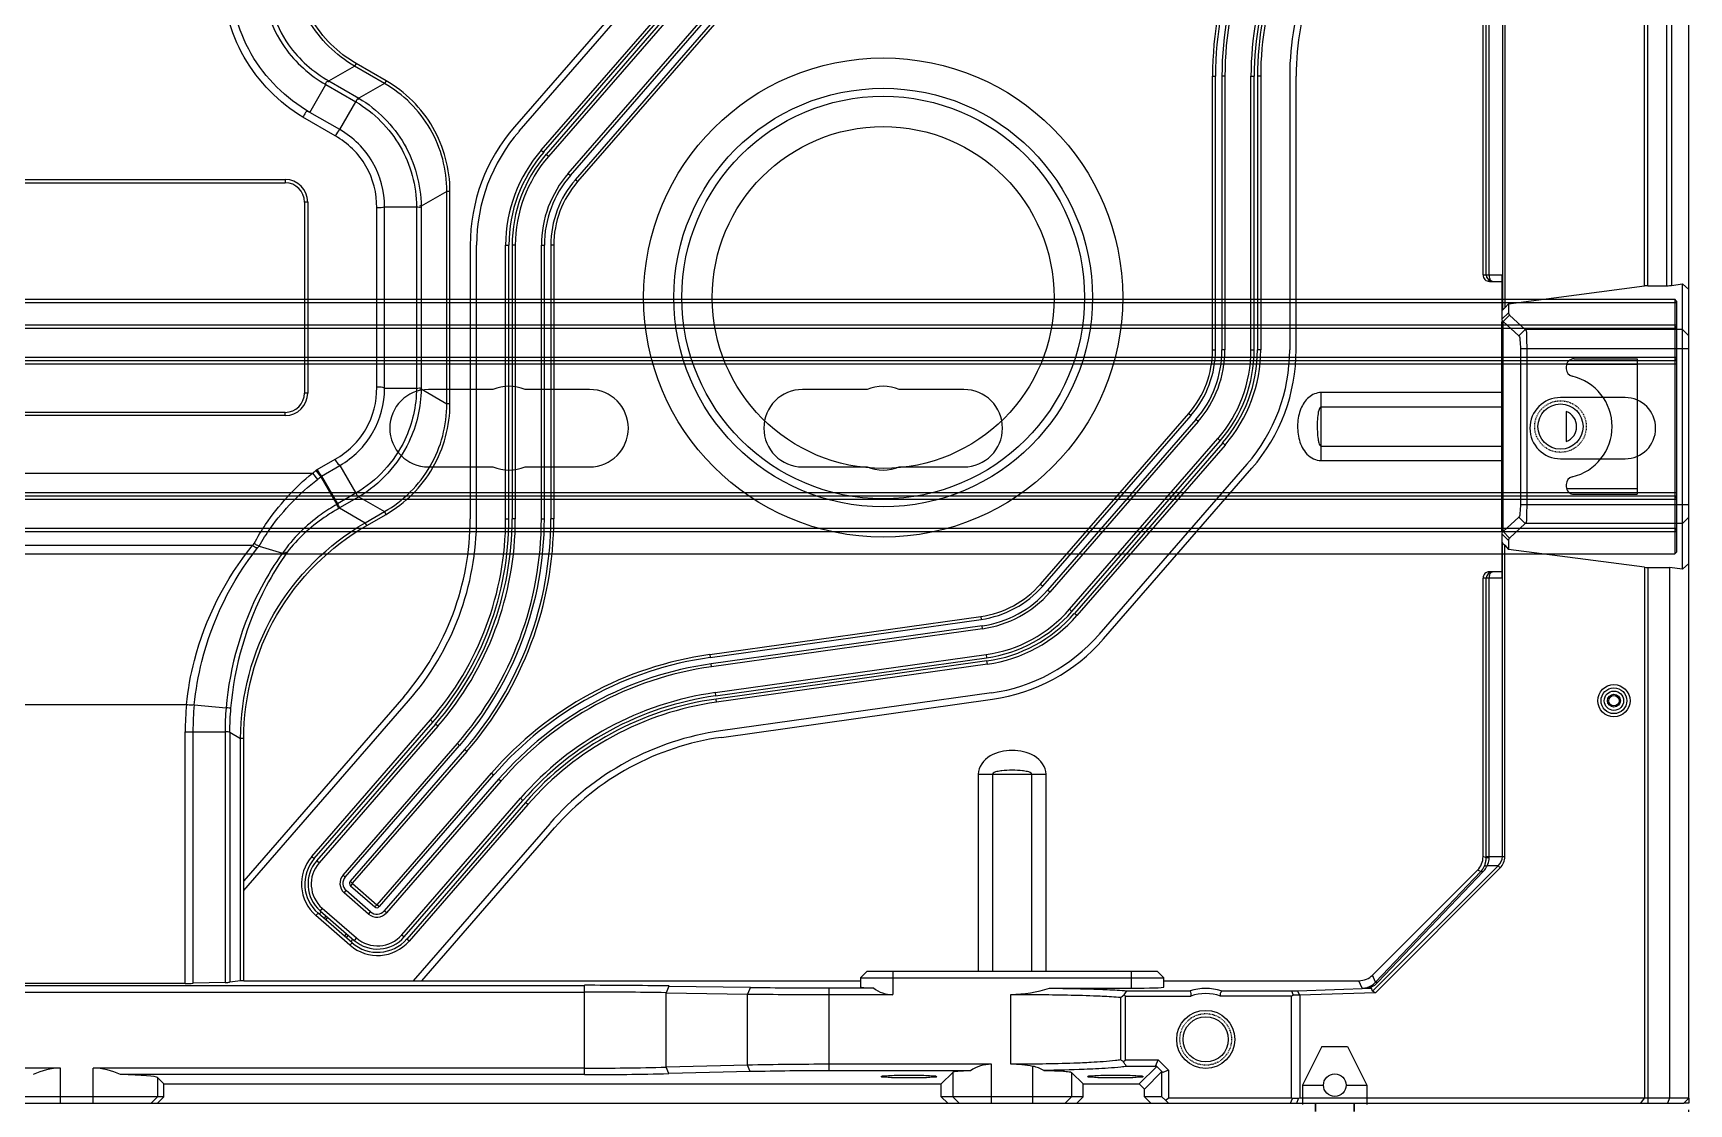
# Model space of a CAD drawing. Header units: millimetres. Extents: x -1070 to 42146, y 1440 to 12921.
# Drawn here: x 31419.1 to 31675.8, y 6828.4 to 6994.4 of the extents above; entities that cross this region are included whole.
import ezdxf

# ---------------------------------------------------------------- set-up
doc = ezdxf.new("R2010")
doc.units = ezdxf.units.MM
doc.linetypes.add('HIDDEN', pattern=[0.2, 0.1, -0.1])
for name, color, linetype in [('02___PRT_ALL_AXES', 7, 'Continuous'), ('30303M0020012R002实线CONTINUOUS', 7, 'Continuous'), ('DINGWEIZHU实线CONTINUOUS', 7, 'Continuous'), ('DW-PLUS-PCB实线CONTINUOUS', 7, 'Continuous'), ('DW-PLUS-XIANGTI实线CONTINUOUS', 7, 'Continuous'), ('DW-PLUS-XIANGTI隐藏线HIDDEN', 7, 'Continuous'), ('HOLDER-001实线CONTINUOUS', 7, 'Continuous'), ('MOUZU_COVER实线CONTINUOUS', 7, 'Continuous')]:
    doc.layers.add(name, color=color, linetype=linetype)

# ---------------------------------------------------------------- blocks, each defined once
blk = doc.blocks.new('HJRTY45UYJDFGD')
at = {"layer": '30303M0020012R002实线CONTINUOUS', "color": 251}
for radius in [2, 1.5, 1, 0.8]:
    blk.add_circle((238.28, 62.4), radius, dxfattribs=at)
at = {"layer": 'DINGWEIZHU实线CONTINUOUS', "color": 251}
for p, q in [((193, 1008.8), (190, 1002.8)), ((193, 1008.8), (197, 1008.8)), ((197, 1008.8), (200, 1002.8)), ((190, 1002.8), (190, 999.8)), ((190, 1002.8), (193.25, 1002.8)), ((196.75, 1002.8), (200, 1002.8)), ((200, 1002.8), (200, 999.8))]:
    blk.add_line(p, q, dxfattribs=at)
blk.add_circle((195, 1002.8), 1.75, dxfattribs=at)
at = {"layer": 'DW-PLUS-PCB实线CONTINUOUS', "color": 251}
for p, q in [((249.9, 0), (249.1, 0)), ((249.9, 0.8), (249.9, 0))]:
    blk.add_line(p, q, dxfattribs=at)
at = {"layer": 'DW-PLUS-XIANGTI实线CONTINUOUS', "color": 251}
for p, q in [((249.9, 0.8), (249.9, 999)), ((221.03, 876.85), (221.03, 122.95)), ((221.37, 876.49), (221.37, 123.31)), ((243.03, 126.71), (243.03, 873.09)), ((243.52, 126.74), (243.52, 873.06)), ((246.49, 126.74), (246.49, 873.06)), ((247.19, 873.02), (247.19, 126.78)), ((218.47, 128.4), (218.47, 238.78)), ((218.96, 128.4), (218.96, 240.08)), ((218, 128.4), (218, 230.52)), ((90.84, 177.82), (67.84, 151.37)), ((68.6, 150.71), (91.59, 177.16)), ((72, 147.76), (94.99, 174.21)), ((72.37, 147.43), (95.36, 173.88)), ((39.08, 158.48), (43.05, 160.78)), ((43.29, 161.19), (43.05, 160.78)), ((47.7, 158.09), (43.05, 160.78)), ((47.94, 158.51), (43.29, 161.19)), ((183.52, 159.22), (183.02, 159.22)), ((183.02, 159.22), (183.02, 116.8)), ((183.52, 159.22), (183.52, 116.8)), ((188.02, 159.22), (188.02, 116.8)), ((189.02, 116.8), (189.02, 159.22)), ((36.15, 153.61), (38.63, 157.91)), ((38.63, 157.91), (43.28, 155.23)), ((39.08, 158.48), (43.73, 155.8)), ((47.7, 158.09), (43.73, 155.8)), ((47.94, 158.51), (47.7, 158.09)), ((40.8, 150.93), (43.28, 155.23)), ((40.06, 149.95), (35.04, 152.85)), ((40.8, 150.93), (36.15, 153.61)), ((72, 147.76), (72.37, 147.43)), ((-32.3, 143.2), (32.3, 143.2)), ((-32.3, 142.7), (32.3, 142.7)), ((32.3, 143.2), (32.3, 142.7)), ((57.36, 141.36), (53.39, 139.07)), ((57.85, 141.36), (57.36, 141.36)), ((57.36, 108.44), (57.36, 141.36)), ((57.85, 108.44), (57.85, 141.36)), ((35.8, 139.7), (35.3, 139.7)), ((35.3, 139.7), (35.3, 110.1)), ((35.8, 139.7), (35.8, 110.1)), ((46.49, 110.99), (46.49, 138.81)), ((47.71, 138.96), (52.67, 138.96)), ((47.71, 110.84), (47.71, 138.96)), ((52.67, 138.96), (52.67, 110.84)), ((53.39, 139.07), (53.39, 110.73)), ((60.98, 133), (60.98, 90.58)), ((61.98, 90.58), (61.98, 133)), ((66.48, 133), (66.98, 133)), ((66.48, 90.58), (66.48, 133)), ((66.98, 90.58), (66.98, 133)), ((218, 128.4), (220.9, 128.4)), ((220.9, 128.4), (220.9, 121.53)), ((219, 127.4), (220.9, 127.4)), ((221.92, 123.94), (243.03, 126.71)), ((243.52, 126.74), (246.49, 126.74)), ((247.19, 126.78), (248.9, 127.01)), ((248.9, 127.01), (249.9, 126.13)), ((248.9, 82.79), (248.9, 127.01)), ((221.37, 123.31), (221.03, 122.95)), ((221.92, 123.94), (221.37, 123.31)), ((221.92, 123.94), (221.92, 122.54)), ((221.03, 122.95), (220.9, 122.82)), ((221.92, 122.54), (220.9, 121.53)), ((220.9, 88.62), (220.9, 121.18)), ((222.11, 122.19), (221.1, 121.18)), ((221.1, 121.18), (223.53, 118.94)), ((221.1, 88.62), (221.1, 121.18)), ((222.11, 122.19), (224.54, 119.95)), ((224.54, 119.95), (223.53, 118.94)), ((248.9, 119.95), (224.54, 119.95)), ((248.9, 119.95), (249.9, 118.96)), ((183.52, 116.8), (183.02, 116.8)), ((223.78, 116.98), (249.9, 116.98)), ((223.78, 116.98), (223.78, 92.82)), ((224.78, 116.98), (224.78, 92.82)), ((230.9, 114.2), (230.9, 113.86)), ((241.9, 114.53), (230.95, 114.53)), ((232.1, 115.4), (241.9, 115.4)), ((241.9, 115.4), (241.9, 94.4)), ((47.71, 110.84), (52.67, 110.84)), ((53.39, 110.73), (57.36, 108.44)), ((35.8, 110.1), (35.3, 110.1)), ((57.85, 108.44), (57.36, 108.44)), ((220.9, 110.17), (192.9, 110.17)), ((192.9, 99.63), (192.9, 110.17)), ((220.9, 107.93), (192.9, 107.93)), ((32.3, 107.1), (-32.3, 107.1)), ((32.3, 106.6), (-32.3, 106.6)), ((32.3, 106.6), (32.3, 107.1)), ((230.9, 107.23), (230.9, 102.57)), ((177.63, 102.37), (154.64, 75.92)), ((178, 102.04), (155.01, 75.59)), ((178, 102.04), (177.63, 102.37)), ((192.9, 101.87), (220.9, 101.87)), ((-36.54, 97.69), (36.54, 97.69)), ((36.54, 97.69), (37.29, 96.7)), ((37.08, 98.09), (37.81, 97.11)), ((37.26, 98.24), (40.06, 99.85)), ((37.94, 97.22), (40.8, 98.87)), ((40.8, 98.87), (43.28, 94.57)), ((181.4, 99.09), (158.41, 72.64)), ((159.16, 71.98), (182.16, 98.43)), ((192.9, 99.63), (220.9, 99.63)), ((37.81, 97.11), (40.29, 92.84)), ((37.94, 97.22), (40.42, 92.92)), ((230.9, 95.94), (230.9, 95.6)), ((241.9, 95.27), (230.95, 95.27)), ((40.42, 92.92), (40.29, 92.84)), ((43.28, 94.57), (40.42, 92.92)), ((43.73, 94), (40.74, 92.28)), ((43.73, 94), (47.7, 91.71)), ((223.78, 92.82), (249.9, 92.82)), ((232.1, 94.4), (241.9, 94.4)), ((40.74, 92.28), (40.63, 92.22)), ((40.74, 92.28), (44.71, 89.98)), ((44.71, 89.98), (47.7, 91.71)), ((44.95, 89.56), (44.71, 89.98)), ((44.95, 89.56), (47.94, 91.29)), ((47.94, 91.29), (47.7, 91.71)), ((66.48, 90.58), (66.98, 90.58)), ((223.53, 90.86), (221.1, 88.62)), ((224.54, 89.85), (222.11, 87.61)), ((224.54, 89.85), (223.53, 90.86)), ((248.9, 89.85), (224.54, 89.85)), ((248.9, 89.85), (249.9, 90.84)), ((221.92, 87.26), (220.9, 88.27)), ((220.9, 88.27), (220.9, 81.4)), ((222.11, 87.61), (221.1, 88.62)), ((27.26, 86.47), (-27.26, 86.47)), ((28.27, 86.36), (31.87, 85.27)), ((220.9, 86.98), (221.03, 86.85)), ((221.03, 86.85), (221.37, 86.49)), ((221.03, 38.23), (221.03, 86.85)), ((221.37, 86.49), (221.92, 85.86)), ((221.37, 38.23), (221.37, 86.49)), ((221.92, 87.26), (221.92, 85.86)), ((243.03, 83.09), (221.92, 85.86)), ((220.9, 82.4), (219, 82.4)), ((243.03, 83.09), (243.03, 0.8)), ((243.52, 83.06), (246.9, 83.06)), ((243.52, 83.06), (243.52, 0)), ((248.9, 82.79), (246.9, 83.06)), ((246.9, 83.06), (246.9, 0.8)), ((249.9, 83.67), (248.9, 82.79)), ((218.47, 81.4), (218, 81.4)), ((218, 38.24), (218, 81.4)), ((218.54, 81.4), (218.47, 81.4)), ((218.47, 38.05), (218.47, 81.4)), ((218.96, 81.4), (218.54, 81.4)), ((220.9, 81.4), (218.96, 81.4)), ((218.96, 38.09), (218.96, 81.4)), ((155.01, 75.59), (154.64, 75.92)), ((141.09, 68.57), (99.09, 62.66)), ((141.16, 68.07), (99.16, 62.17)), ((141.16, 68.07), (141.09, 68.57)), ((-17, 61.8), (17, 61.8)), ((18.21, 61.75), (23.13, 61.29)), ((50.67, 63.02), (25.88, 34.5)), ((25.88, 32.97), (51.43, 62.37)), ((99.16, 62.17), (99.09, 62.66)), ((141.79, 63.62), (99.78, 57.71)), ((99.92, 56.72), (141.93, 62.63)), ((36.43, 38.25), (54.82, 59.42)), ((36.81, 37.93), (55.2, 59.09)), ((54.82, 59.42), (55.2, 59.09)), ((16.8, 57.6), (18.02, 57.6)), ((16.8, 18.58), (16.8, 57.6)), ((18.02, 57.6), (22.98, 57.6)), ((18.02, 18.6), (18.02, 57.6)), ((22.98, 57.6), (22.98, 18.73)), ((23.7, 57.5), (25.39, 56.52)), ((23.7, 57.5), (23.7, 18.77)), ((25.88, 56.52), (25.39, 56.52)), ((25.39, 18.99), (25.39, 56.52)), ((25.88, 19), (25.88, 56.52)), ((139.73, 51), (150.27, 51)), ((139.73, 51), (139.73, 20.45)), ((141.97, 51), (141.97, 20.45)), ((148.03, 20.45), (148.03, 51)), ((150.27, 20.45), (150.27, 51)), ((69.54, 46.62), (51.15, 25.46)), ((69.92, 46.29), (51.52, 25.13)), ((69.92, 46.29), (69.54, 46.62)), ((73.32, 43.34), (52.16, 19)), ((53.48, 19), (74.07, 42.69)), ((36.43, 38.25), (36.81, 37.93)), ((200.87, 17.38), (220.31, 36.82)), ((200.88, 19.88), (217.12, 36.12)), ((201.31, 17.14), (220.65, 36.48)), ((217.64, 35.91), (217.12, 36.12)), ((218.47, 38.05), (218, 38.24)), ((218.47, 38.23), (221.37, 38.23)), ((220.31, 36.82), (218.62, 36.82)), ((220.31, 36.82), (220.65, 36.48)), ((201.34, 18.76), (217.64, 35.91)), ((201.7, 18.76), (218, 35.91)), ((37.07, 29.08), (37.4, 29.46)), ((42.35, 24.49), (37.07, 29.08)), ((42.68, 24.87), (37.4, 29.46)), ((37.92, 29.67), (37.59, 29.3)), ((42.35, 24.49), (42.68, 24.87)), ((42.49, 25.03), (42.82, 25.41)), ((51.52, 25.13), (51.15, 25.46)), ((-78.69, 18.27), (78.69, 18.27)), ((16.8, 18.58), (-16.8, 18.58)), ((22.98, 18.73), (18.02, 18.6)), ((25.39, 18.99), (23.7, 18.77)), ((25.88, 19), (121.5, 19)), ((78.69, 4.44), (78.69, 18.27)), ((91.8, 18.17), (91.37, 17.14)), ((91.8, 18.17), (104.41, 17.97)), ((122.5, 20.45), (121.5, 19.45)), ((121.5, 19.45), (168.5, 19.45)), ((121.5, 19.45), (121.5, 18.01)), ((122.5, 20.45), (167.5, 20.45)), ((126.5, 20.45), (126.5, 16.84)), ((163.5, 17.84), (163.5, 20.45)), ((167.5, 20.45), (168.5, 19.45)), ((168.5, 18.01), (168.5, 19.45)), ((168.5, 19), (198.76, 19)), ((199.24, 17.84), (198.76, 19)), ((201.34, 18.76), (200.88, 19.88)), ((-78.69, 17.24), (78.69, 17.24)), ((91.37, 17.14), (103.97, 16.93)), ((91.37, 5.59), (91.37, 17.14)), ((104.41, 17.97), (103.97, 16.93)), ((103.97, 5.9), (103.97, 16.93)), ((116.65, 17.87), (123.5, 17.87)), ((116.65, 5.04), (116.65, 17.87)), ((116.65, 16.84), (126.5, 16.84)), ((144.8, 6.04), (144.8, 16.87)), ((150.78, 17.84), (163.5, 17.84)), ((161.82, 6.71), (161.82, 16.42)), ((162.58, 16.62), (162.35, 16.79)), ((162.58, 16.62), (172.71, 16.62)), ((162.58, 6.71), (162.58, 16.62)), ((162.79, 17.42), (172.58, 17.42)), ((188.23, 16.62), (177.29, 16.62)), ((177.42, 17.42), (188.29, 17.42)), ((188.23, 16.62), (188.55, 16.76)), ((188.23, 16.62), (188.23, 0.8)), ((188.29, 17.42), (189.24, 17.43)), ((188.29, 17.42), (188.55, 16.76)), ((189.6, 16.73), (188.55, 16.76)), ((189.24, 17.43), (200.7, 17.83)), ((189.24, 17.43), (189.52, 16.73)), ((201.31, 17.14), (189.52, 16.73)), ((189.6, 16.73), (189.6, 0.8)), ((200.7, 17.83), (200.2, 17.83)), ((200.87, 17.38), (200.7, 17.83)), ((201.31, 17.14), (200.87, 17.38)), ((-2.52, 5.44), (-78.69, 5.44)), ((-2.52, 0), (-2.52, 5.44)), ((78.69, 5.44), (2.52, 5.44)), ((2.52, 0), (2.52, 5.44)), ((103.97, 5.9), (91.37, 5.59)), ((91.79, 4.59), (91.37, 5.59)), ((104.39, 4.9), (103.97, 5.9)), ((141.78, 6.04), (116.65, 6.04)), ((141.78, 0), (141.78, 6.04)), ((148.22, 0), (148.22, 5.72)), ((162.22, 6.44), (162.58, 6.71)), ((162.58, 6.71), (167.64, 6.71)), ((167.41, 5.71), (162.72, 5.71)), ((167.41, 5.71), (164.7, 3)), ((167.26, 5.86), (167.64, 6.71)), ((168.36, 4.76), (167.26, 5.86)), ((167.26, 5.86), (167.41, 5.71)), ((169.21, 5.14), (167.64, 6.71)), ((169.21, 5.14), (168.36, 4.76)), ((169.21, 5.14), (169.21, 0.8)), ((78.69, 4.44), (6.77, 4.44)), ((12.51, 3.99), (13.5, 3)), ((12.51, 3.99), (12.51, 1)), ((13.5, 3), (134, 3)), ((13.5, 1), (13.5, 3)), ((104.39, 4.9), (91.79, 4.59)), ((138.55, 5.04), (116.65, 5.04)), ((124.7, 4.14), (124.71, 4.15)), ((133.29, 4.15), (133.3, 4.14)), ((134, 3), (135.79, 4.79)), ((134, 1), (134, 3)), ((135.79, 4.79), (135.79, 1)), ((154.21, 4.79), (156, 3)), ((154.21, 4.79), (154.21, 1)), ((156, 3), (164.7, 3)), ((156, 1), (156, 3)), ((156.7, 4.14), (156.71, 4.15)), ((165.5, 2.2), (164.7, 3)), ((165.29, 4.15), (165.3, 4.14)), ((168.21, 4.91), (165.5, 2.2)), ((168.21, 4.91), (168.36, 4.76)), ((168.21, 1), (168.21, 4.91)), ((-249.1, 0), (249.1, 0)), ((13.5, 1), (-13.5, 1)), ((11.51, 0), (12.51, 1)), ((13.5, 1), (12.5, 0)), ((156, 1), (134, 1)), ((135, 0), (134, 1)), ((136.79, 0), (135.79, 1)), ((153.21, 0), (154.21, 1)), ((156, 1), (155, 0)), ((165.5, 1), (165.5, 2.2)), ((168.21, 1), (165.5, 1)), ((166.5, 0), (165.5, 1)), ((168.21, 1), (168.81, 0.43)), ((169.21, 0.8), (168.81, 0.43)), ((168.81, 0.43), (169.22, 0)), ((188.23, 0.8), (169.21, 0.8)), ((188.14, 0), (188.43, 0.72)), ((188.43, 0.72), (188.23, 0.8)), ((189.4, 0.72), (188.43, 0.72)), ((189.1, 0), (189.4, 0.72)), ((189.6, 0.8), (189.4, 0.72)), ((249.9, 0.8), (189.6, 0.8)), ((242.46, 0), (243.03, 0.8)), ((246.9, 0.8), (246.57, 0)), ((249.9, 0.8), (249.1, 0))]:
    blk.add_line(p, q, dxfattribs=at)
for points in [[(37.08, 98.09), (37.17, 98.17), (37.26, 98.24)], [(37.81, 97.11), (37.88, 97.17), (37.94, 97.21)], [(27.26, 86.47), (27.37, 86.62), (27.48, 86.76)], [(28.03, 86.09), (28.14, 86.22), (28.26, 86.36)]]:
    blk.add_lwpolyline(points, dxfattribs=at)
for centre, radius in [((230, 104.9), 3.5), ((238.28, 62.4), 2.5), ((175, 9.9), 4.5), ((175, 9.9), 3.5)]:
    blk.add_circle(centre, radius, dxfattribs=at)
for centre, radius, start, end in [((231.02, 159.22), 48, 139, 180), ((231.02, 159.22), 47.5, 139, 180), ((231.02, 159.22), 43, 139, 180), ((231.02, 159.22), 42, 139, 180), ((88.98, 133), 28, 139, 180), ((88.98, 133), 27, 139, 180), ((88.98, 133), 22.5, 139, 180), ((88.98, 133), 22, 139, 180), ((32.3, 139.7), 3.5, 0, 90), ((32.3, 139.7), 3, 0, 90), ((161.02, 116.8), 22, 319, 0), ((161.02, 116.8), 22.5, 319, 0), ((161.02, 116.8), 27, 319, 0), ((161.02, 116.8), 28, 319, 0), ((232.1, 114.2), 1.2, 90, 180), ((232.1, 113.86), 1.2, 180, 256.8053), ((230, 104.9), 8, 283.1947, 76.8053), ((32.3, 110.1), 3.5, 270, 0), ((32.3, 110.1), 3, 270, 0), ((230, 104.9), 2.5, 291.1002, 68.8998), ((232.1, 95.94), 1.2, 103.1947, 180), ((232.1, 95.6), 1.2, 180, 270), ((18.98, 90.58), 42, 319, 0), ((18.98, 90.58), 43, 319, 0), ((18.98, 90.58), 47.5, 319, 0), ((18.98, 90.58), 48, 319, 0), ((138.03, 90.35), 22, 278, 319), ((138.03, 90.35), 22.5, 278, 319), ((138.03, 90.35), 27, 278, 319), ((138.03, 90.35), 28, 278, 319), ((63.06, 57.53), 46.26, 174.6986, 179.9032), ((62.89, 57.63), 44.88, 174.7307, 180.0337), ((105.77, 15.13), 48, 98, 139), ((105.77, 15.13), 47.5, 98, 139), ((62.75, 57.81), 39.77, 174.9731, 180.2967), ((62.8, 57.77), 39.11, 174.8955, 180.386), ((105.77, 15.13), 43, 98, 139), ((105.77, 15.13), 42, 98, 139), ((41.34, 33.99), 6.5, 139, 229), ((41.34, 33.99), 6, 139, 229), ((215.55, 38.23), 3.38, 316.4885, 329.6891), ((215.08, 38.1), 3.4, 335.493, 339.4176), ((215.32, 38.01), 3.14, 339.4377, 344.3673), ((215.12, 38.06), 3.35, 344.4285, 354.7528), ((215.35, 38.04), 3.12, 354.674, 0.1175), ((215.52, 38.25), 3.41, 329.7113, 335.2225), ((216.65, 38.08), 2.31, 353.2544, 0.1012), ((46.62, 29.4), 6.5, 229, 319), ((46.62, 29.4), 6, 229, 319), ((78.81, -813.36), 831.64, 89.10463, 90.00826), ((78.8, -759.83), 777.07, 89.07373, 90.00854), ((116.25, 810.7), 793.86, 269.11423, 270.02928), ((116.26, 757.88), 740.01, 269.08257, 270.03032), ((142.75, 44.14), 33.65, 304.5322, 305.6255), ((108.78, 54.79), 65.68, 324.6493, 325.3186), ((175, 9.9), 7.9, 72.1946, 107.8054), ((175, 9.9), 7.1, 71.1731, 108.7869), ((200.2, 85.05), 67.21, 269.1806, 269.9975), ((79.09, 499.63), 494.19, 269.9528, 271.4228), ((116.54, -548.37), 554.41, 89.9883, 91.2986), ((143.58, -20.31), 32.61, 55.1192, 55.9732), ((106.82, -31.87), 67.36, 33.9097, 34.662), ((79.11, 532.11), 527.67, 269.9544, 271.377), ((116.54, -513.03), 518.07, 89.9879, 91.3434)]:
    blk.add_arc(centre, radius, start, end, dxfattribs=at)
for centre, major_axis, ratio, start_param, end_param in [((219, 128.4), (1, 0), 0.999391, -3.141593, -1.570796), ((243.52, 126.65), (0.7, 0), 0.131652, 1.570796, 2.356194), ((246.49, 126.87), (1, 0), 0.131652, -1.570796, -0.785398), ((219, 81.4), (1, 0), 0.999391, 1.570796, 3.141593), ((243.52, 83.15), (0.7, 0), 0.131652, -2.356194, -1.570796), ((215, 38.24), (2.77, -1.15), 0.999286, 5.890739, 6.675632), ((16.8, 18.65), (2, 0), 0.034921, -1.570796, -0.916298), ((21.76, 18.78), (2, 0), 0.034921, -0.916298, -0.261799), ((25.88, 18.98), (0.5, 0), 0.034921, 1.570796, 2.879793), ((126.5, 18.01), (5, 0), 0.034921, -3.141593, -2.214094), ((163.5, 18.01), (5, 0), 0.034921, -1.570796, 0), ((198.76, 22), (1.15, -2.77), 0.999286, -0.392447, 0.392447), ((126.5, 22.01), (0, 5.18), 0.965689, -3.784891, -3.141593), ((-2.52, -5.1), (0, 10.54), 0.948965, 0, 0.438867), ((2.52, -5.1), (0, 10.54), 0.948965, -0.438867, 0), ((141.78, -0.28), (0, 6.32), 0.948965, 0, 0.569713), ((2.52, 3.96), (10, 0), 0.052408, 0.05236, 1.131929), ((141.78, 4.78), (6, 0), 0.052408, 2.140509, 3.089233)]:
    blk.add_ellipse(centre, major_axis=major_axis, ratio=ratio, start_param=start_param, end_param=end_param, dxfattribs=at)
for points, knots in [([(43.05, 160.78), (40.17, 162.45), (35.17, 167.38), (33.4, 174.17), (33.39, 177.51)], [0, 0, 0, 0, 0.499999, 1, 1, 1, 1]), ([(43.29, 161.19), (40.48, 162.82), (35.6, 167.62), (33.88, 174.25), (33.88, 177.51)], [0, 0, 0, 0, 0.499999, 1, 1, 1, 1]), ([(35.04, 152.85), (31.34, 155.12), (24.94, 161.61), (22.6, 170.42), (22.52, 174.76)], [0, 0, 0, 0, 0.500052, 1, 1, 1, 1]), ([(36.15, 153.61), (32.43, 155.75), (26, 162.08), (23.74, 170.82), (23.74, 175.11)], [0, 0, 0, 0, 0.500053, 1, 1, 1, 1]), ([(38.62, 157.92), (38.62, 158.07), (38.59, 158.3), (38.86, 158.49), (38.98, 158.36), (39.04, 158.3)], [0, 0, 0, 0, 0.536225, 0.70837, 1, 1, 1, 1]), ([(57.36, 141.36), (57.37, 144.7), (55.61, 151.5), (50.59, 156.43), (47.7, 158.09)], [0, 0, 0, 0, 0.499997, 1, 1, 1, 1]), ([(57.85, 141.36), (57.84, 144.78), (56.04, 151.75), (50.9, 156.8), (47.94, 158.51)], [0, 0, 0, 0, 0.499997, 1, 1, 1, 1]), ([(43.29, 155.22), (43.37, 155.34), (43.37, 155.53), (43.56, 155.78), (43.67, 155.67), (43.72, 155.62)], [0, 0, 0, 0, 0.567152, 0.736128, 1, 1, 1, 1]), ([(36.15, 153.61), (36.01, 153.68), (35.76, 153.83), (35.36, 153.59), (35.29, 153.19), (35.11, 152.97), (35.04, 152.85)], [0, 0, 0, 0, 0.27437, 0.481846, 0.743484, 1, 1, 1, 1]), ([(46.49, 138.81), (46.53, 141.04), (45.39, 145.6), (42.01, 148.87), (40.06, 149.95)], [0, 0, 0, 0, 0.500145, 1, 1, 1, 1]), ([(47.71, 138.96), (47.7, 141.35), (46.43, 146.21), (42.86, 149.73), (40.8, 150.93)], [0, 0, 0, 0, 0.500136, 1, 1, 1, 1]), ([(52.67, 138.98), (52.82, 138.98), (52.98, 138.88), (53.29, 138.92), (53.25, 139.08), (53.23, 139.15)], [0, 0, 0, 0, 0.565742, 0.734273, 1, 1, 1, 1]), ([(218.99, 128.11), (218.98, 128.16), (218.97, 128.25), (218.96, 128.35), (218.96, 128.4)], [0, 0, 0, 0, 0.497914, 1, 1, 1, 1]), ([(219.45, 127.4), (219.4, 127.4), (219.1, 127.5), (219.03, 127.87), (218.99, 128.11)], [0, 0, 0, 0, 0.167082, 1, 1, 1, 1]), ([(219.26, 127.42), (219.29, 127.41), (219.35, 127.4), (219.42, 127.4), (219.45, 127.4)], [0, 0, 0, 0, 0.504705, 1, 1, 1, 1]), ([(220.9, 121.53), (220.9, 121.47), (220.95, 121.33), (221.04, 121.23), (221.1, 121.18)], [0, 0, 0, 0, 0.442714, 1, 1, 1, 1]), ([(221.92, 122.54), (221.92, 122.51), (221.93, 122.45), (221.95, 122.39), (221.97, 122.36)], [0, 0, 0, 0, 0.483945, 1, 1, 1, 1]), ([(221.97, 122.36), (221.98, 122.33), (222.03, 122.27), (222.08, 122.21), (222.11, 122.19)], [0, 0, 0, 0, 0.467653, 1, 1, 1, 1]), ([(223.53, 118.94), (223.69, 118.79), (223.7, 118.03), (223.78, 117.41), (223.78, 116.98)], [0, 0, 0, 0, 0.34071, 1, 1, 1, 1]), ([(224.54, 119.95), (224.74, 119.68), (224.67, 118.58), (224.78, 117.64), (224.78, 116.98)], [0, 0, 0, 0, 0.337519, 1, 1, 1, 1]), ([(40.06, 99.85), (42.01, 100.93), (45.39, 104.2), (46.53, 108.76), (46.49, 110.99)], [0, 0, 0, 0, 0.499976, 1, 1, 1, 1]), ([(40.8, 98.87), (42.86, 100.07), (46.43, 103.6), (47.7, 108.45), (47.71, 110.84)], [0, 0, 0, 0, 0.499979, 1, 1, 1, 1]), ([(52.67, 110.82), (52.82, 110.82), (52.98, 110.92), (53.29, 110.88), (53.25, 110.72), (53.23, 110.65)], [0, 0, 0, 0, 0.565792, 0.734523, 1, 1, 1, 1]), ([(47.7, 91.71), (50.59, 93.37), (55.61, 98.3), (57.37, 105.1), (57.36, 108.44)], [0, 0, 0, 0, 0.499998, 1, 1, 1, 1]), ([(47.94, 91.29), (50.9, 93), (56.04, 98.05), (57.84, 105.02), (57.85, 108.44)], [0, 0, 0, 0, 0.499999, 1, 1, 1, 1]), ([(192.9, 110.17), (192.21, 110.17), (190.79, 109.56), (190.03, 108.33), (189.76, 107.68)], [0, 0, 0, 0, 0.497156, 1, 1, 1, 1]), ([(192.9, 107.93), (192.78, 107.93), (192.44, 107.43), (192.42, 106.96), (192.38, 106.59)], [0, 0, 0, 0, 0.241227, 1, 1, 1, 1]), ([(189.76, 107.68), (189.44, 106.92), (189.12, 105.26), (189.38, 102.78), (190.46, 100.48), (192.09, 99.62), (192.9, 99.63)], [0, 0, 0, 0, 0.251536, 0.503215, 0.753687, 1, 1, 1, 1]), ([(192.38, 106.59), (192.28, 105.78), (192.26, 104.57), (192.37, 103.11), (192.52, 102.39), (192.7, 101.87), (192.9, 101.87)], [0, 0, 0, 0, 0.504006, 0.754933, 0.876132, 1, 1, 1, 1]), ([(27.48, 86.76), (28.03, 87.77), (30.5, 91.83), (33.76, 95.4), (36.54, 97.69)], [0, 0, 0, 0, 0.241654, 1, 1, 1, 1]), ([(28.27, 86.36), (28.81, 87.32), (31.28, 91.2), (34.54, 94.56), (37.29, 96.7)], [0, 0, 0, 0, 0.241254, 1, 1, 1, 1]), ([(40.29, 92.84), (39.46, 92.35), (36.29, 90.28), (33.48, 87.59), (31.87, 85.27)], [0, 0, 0, 0, 0.25633, 1, 1, 1, 1]), ([(40.63, 92.22), (40.62, 92.24), (40.51, 92.47), (40.39, 92.68), (40.28, 92.86)], [0, 0, 0, 0, 0.123197, 1, 1, 1, 1]), ([(40.74, 92.28), (40.74, 92.31), (40.68, 92.56), (40.51, 92.75), (40.41, 92.93)], [0, 0, 0, 0, 0.129848, 1, 1, 1, 1]), ([(43.29, 94.58), (43.37, 94.46), (43.37, 94.27), (43.56, 94.02), (43.67, 94.13), (43.72, 94.18)], [0, 0, 0, 0, 0.567496, 0.736399, 1, 1, 1, 1]), ([(223.78, 92.82), (223.78, 92.39), (223.7, 91.77), (223.69, 91.01), (223.53, 90.86)], [0, 0, 0, 0, 0.65929, 1, 1, 1, 1]), ([(224.78, 92.82), (224.78, 92.16), (224.67, 91.22), (224.74, 90.12), (224.54, 89.85)], [0, 0, 0, 0, 0.662481, 1, 1, 1, 1]), ([(25.39, 56.52), (25.4, 63.19), (28.93, 76.79), (38.94, 86.64), (44.71, 89.98)], [0, 0, 0, 0, 0.5, 1, 1, 1, 1]), ([(40.63, 92.22), (39.85, 91.77), (36.88, 89.92), (34.2, 87.52), (32.63, 85.43)], [0, 0, 0, 0, 0.25517, 1, 1, 1, 1]), ([(25.88, 56.52), (25.88, 63.11), (29.36, 76.54), (39.25, 86.27), (44.95, 89.56)], [0, 0, 0, 0, 0.5, 1, 1, 1, 1]), ([(221.1, 88.62), (221.04, 88.57), (220.95, 88.47), (220.9, 88.33), (220.9, 88.27)], [0, 0, 0, 0, 0.557286, 1, 1, 1, 1]), ([(221.97, 87.44), (221.95, 87.41), (221.93, 87.35), (221.92, 87.29), (221.92, 87.26)], [0, 0, 0, 0, 0.516055, 1, 1, 1, 1]), ([(222.11, 87.61), (222.08, 87.59), (222.03, 87.53), (221.98, 87.47), (221.97, 87.44)], [0, 0, 0, 0, 0.532347, 1, 1, 1, 1]), ([(17, 61.8), (17.24, 64.1), (18.83, 72.95), (23.01, 81.34), (27.26, 86.47)], [0, 0, 0, 0, 0.258019, 1, 1, 1, 1]), ([(18.21, 61.75), (18.44, 64.01), (19.95, 72.71), (23.94, 80.98), (28.03, 86.09)], [0, 0, 0, 0, 0.258061, 1, 1, 1, 1]), ([(31.87, 85.27), (30.66, 83.6), (26.15, 76.3), (23.71, 67.77), (23.13, 61.29)], [0, 0, 0, 0, 0.241019, 1, 1, 1, 1]), ([(32.63, 85.43), (31.42, 83.75), (26.87, 76.39), (24.43, 67.78), (23.85, 61.24)], [0, 0, 0, 0, 0.240205, 1, 1, 1, 1]), ([(218.96, 81.4), (218.96, 81.52), (218.99, 81.86), (219.13, 82.28), (219.36, 82.38)], [0, 0, 0, 0, 0.32168, 1, 1, 1, 1]), ([(219.36, 82.38), (219.37, 82.39), (219.4, 82.4), (219.43, 82.4), (219.45, 82.4)], [0, 0, 0, 0, 0.512546, 1, 1, 1, 1]), ([(17, 61.8), (17.29, 61.79), (17.64, 61.77), (17.99, 61.76), (18.05, 61.76)], [0, 0, 0, 0, 0.822763, 1, 1, 1, 1]), ([(23.85, 61.24), (23.82, 61.25), (23.57, 61.26), (23.33, 61.28), (23.11, 61.3)], [0, 0, 0, 0, 0.126477, 1, 1, 1, 1]), ([(23.7, 57.5), (23.67, 57.51), (23.43, 57.58), (23.18, 57.59), (22.96, 57.6)], [0, 0, 0, 0, 0.126131, 1, 1, 1, 1]), ([(150.27, 51), (150.28, 52.13), (148.52, 54.31), (145, 54.85), (141.48, 54.31), (139.73, 52.13), (139.73, 51)], [0, 0, 0, 0, 0.245731, 0.500049, 0.75432, 1, 1, 1, 1]), ([(148.03, 51), (148.03, 51.26), (147.29, 51.43), (146.37, 51.59), (145, 51.63), (143.63, 51.59), (142.7, 51.43), (141.97, 51.26), (141.97, 51)], [0, 0, 0, 0, 0.124538, 0.245761, 0.499359, 0.753429, 0.876335, 1, 1, 1, 1]), ([(217.64, 35.91), (217.68, 35.94), (217.82, 35.97), (217.94, 35.94), (218, 35.91)], [0, 0, 0, 0, 0.436763, 1, 1, 1, 1]), ([(218.17, 36.69), (218.2, 36.75), (218.36, 36.84), (218.53, 36.84), (218.62, 36.82)], [0, 0, 0, 0, 0.44685, 1, 1, 1, 1]), ([(218.47, 38.05), (218.48, 38.08), (218.66, 38.06), (218.77, 38.08), (218.87, 38.08)], [0, 0, 0, 0, 0.270124, 1, 1, 1, 1]), ([(199.24, 17.84), (199.46, 17.84), (200.23, 17.93), (200.96, 18.35), (201.34, 18.76)], [0, 0, 0, 0, 0.279886, 1, 1, 1, 1]), ([(201.34, 18.76), (201.38, 18.79), (201.51, 18.82), (201.63, 18.79), (201.7, 18.76)], [0, 0, 0, 0, 0.436763, 1, 1, 1, 1]), ([(144.8, 16.87), (145.98, 16.87), (150.26, 16.85), (154.54, 16.79), (157.63, 16.67)], [0, 0, 0, 0, 0.276538, 1, 1, 1, 1]), ([(150.78, 17.84), (151.47, 17.83), (153.99, 17.79), (156.52, 17.74), (158.34, 17.67)], [0, 0, 0, 0, 0.276151, 1, 1, 1, 1]), ([(157.63, 16.67), (158.07, 16.66), (159.47, 16.6), (160.87, 16.53), (161.82, 16.42)], [0, 0, 0, 0, 0.316074, 1, 1, 1, 1]), ([(158.34, 17.67), (158.81, 17.66), (160.29, 17.6), (161.78, 17.52), (162.79, 17.42)], [0, 0, 0, 0, 0.316818, 1, 1, 1, 1]), ([(177.29, 16.62), (177.3, 16.81), (177.2, 17.12), (177.44, 17.3), (177.51, 17.34)], [0, 0, 0, 0, 0.700087, 1, 1, 1, 1]), ([(157.24, 6.32), (156.35, 6.27), (152.2, 6.09), (148.05, 6.04), (144.8, 6.04)], [0, 0, 0, 0, 0.21638, 1, 1, 1, 1]), ([(157.93, 5.32), (157.34, 5.29), (154.67, 5.17), (152, 5.11), (149.91, 5.08)], [0, 0, 0, 0, 0.221843, 1, 1, 1, 1]), ([(161.82, 6.71), (161.55, 6.67), (160.03, 6.48), (158.5, 6.38), (157.24, 6.32)], [0, 0, 0, 0, 0.178951, 1, 1, 1, 1]), ([(162.72, 5.71), (162.44, 5.66), (160.85, 5.48), (159.24, 5.38), (157.93, 5.32)], [0, 0, 0, 0, 0.18057, 1, 1, 1, 1]), ([(133.3, 4.14), (133.3, 4.03), (132.64, 4.1), (131.96, 3.92), (130.54, 3.94), (129, 3.9), (127.46, 3.94), (126.04, 3.92), (125.36, 4.1), (124.7, 4.02), (124.7, 4.14)], [0, 0, 0, 0, 0.039237, 0.147495, 0.30925, 0.499943, 0.690704, 0.852395, 0.960686, 1, 1, 1, 1]), ([(124.71, 4.15), (124.8, 4.24), (125.31, 4.21), (126.16, 4.34), (127.49, 4.34), (129, 4.37), (130.51, 4.34), (131.84, 4.34), (132.69, 4.21), (133.2, 4.24), (133.29, 4.15)], [0, 0, 0, 0, 0.046092, 0.156086, 0.314975, 0.500154, 0.685365, 0.844104, 0.953965, 1, 1, 1, 1]), ([(149.91, 5.08), (150.47, 5.07), (151.47, 5.04), (152.8, 5.01), (153.63, 4.88), (154.12, 4.88), (154.21, 4.79)], [0, 0, 0, 0, 0.386287, 0.699276, 0.90995, 1, 1, 1, 1]), ([(165.3, 4.14), (165.3, 4.03), (164.64, 4.1), (163.96, 3.92), (162.54, 3.94), (161, 3.9), (159.46, 3.94), (158.04, 3.92), (157.36, 4.1), (156.7, 4.02), (156.7, 4.14)], [0, 0, 0, 0, 0.039237, 0.147495, 0.30925, 0.499943, 0.690704, 0.852395, 0.960686, 1, 1, 1, 1]), ([(156.71, 4.15), (156.8, 4.24), (157.31, 4.21), (158.16, 4.34), (159.49, 4.34), (161, 4.37), (162.51, 4.34), (163.84, 4.34), (164.69, 4.21), (165.2, 4.24), (165.29, 4.15)], [0, 0, 0, 0, 0.046092, 0.156086, 0.314975, 0.500154, 0.685365, 0.844104, 0.953965, 1, 1, 1, 1])]:
    blk.add_open_spline(points, degree=3, knots=knots, dxfattribs=at)
for points in [[(28.7, 175.11), (28.66, 171.12), (29.94, 166.93), (32.24, 163.67)], [(29.42, 175.21), (29.37, 171.33), (30.59, 167.26), (32.83, 164.09)], [(32.24, 163.67), (33.9, 161.32), (36.13, 159.32), (38.63, 157.91)], [(32.83, 164.09), (34.44, 161.8), (36.64, 159.85), (39.08, 158.48)], [(43.28, 155.23), (46.07, 153.58), (48.5, 151.13), (50.12, 148.33)], [(43.73, 155.79), (46.59, 154.09), (49.08, 151.57), (50.74, 148.69)], [(40.8, 150.93), (40.46, 150.77), (40.31, 150.36), (40.12, 150.04)], [(50.12, 148.33), (51.73, 145.53), (52.64, 142.2), (52.67, 138.96)], [(50.74, 148.69), (52.41, 145.81), (53.34, 142.39), (53.39, 139.06)], [(47.71, 138.97), (47.4, 138.75), (46.97, 138.82), (46.6, 138.81)], [(218.47, 128.4), (218.47, 127.98), (218.85, 127.51), (219.26, 127.42)], [(47.71, 110.83), (47.41, 111.05), (46.97, 110.98), (46.6, 110.99)], [(52.67, 110.84), (52.64, 108.09), (52, 105.3), (50.83, 102.82)], [(53.39, 110.74), (53.35, 107.92), (52.69, 105.05), (51.48, 102.5)], [(50.83, 102.82), (49.23, 99.46), (46.49, 96.47), (43.28, 94.57)], [(51.48, 102.5), (49.83, 99.04), (47.02, 95.97), (43.73, 94.01)], [(36.54, 97.69), (36.72, 97.82), (36.9, 97.96), (37.08, 98.09)], [(37.94, 97.22), (37.75, 97.55), (37.51, 97.84), (37.32, 98.17)], [(40.8, 98.87), (40.46, 99.03), (40.31, 99.44), (40.12, 99.76)], [(37.29, 96.7), (37.46, 96.84), (37.64, 96.98), (37.81, 97.11)], [(27.26, 86.47), (27.48, 86.33), (27.71, 86.12), (27.96, 86.16)], [(28.26, 86.36), (27.99, 86.44), (27.76, 86.63), (27.51, 86.75)], [(31.88, 85.27), (32.05, 85.39), (32.6, 85.3), (32.47, 85.47)], [(219.45, 82.4), (218.98, 82.4), (218.46, 81.87), (218.47, 81.4)], [(217.64, 35.91), (217.86, 36.13), (218.04, 36.4), (218.17, 36.69)], [(218.62, 36.82), (218.79, 37.12), (218.91, 37.46), (218.95, 37.81)], [(220.31, 36.82), (220.72, 37.15), (221.03, 37.7), (221.03, 38.23)], [(220.65, 36.48), (221.09, 36.92), (221.37, 37.6), (221.37, 38.23)], [(200.2, 17.83), (200.76, 18), (201.29, 18.33), (201.7, 18.76)], [(144.8, 16.87), (146.82, 16.87), (148.85, 17.23), (150.78, 17.84)], [(172.58, 17.42), (172.73, 17.19), (172.66, 16.88), (172.74, 16.63)], [(148.22, 5.72), (147.09, 5.93), (145.94, 6.04), (144.8, 6.04)], [(149.91, 5.08), (149.39, 5.38), (148.81, 5.61), (148.22, 5.72)]]:
    blk.add_open_spline(points, degree=3, dxfattribs=at)
at = {"layer": 'DW-PLUS-XIANGTI隐藏线HIDDEN', "color": 251, "linetype": 'HIDDEN'}
for centre in [(230, 104.9), (175, 9.9)]:
    blk.add_circle(centre, 4, dxfattribs=at)
at = {"layer": 'HOLDER-001实线CONTINUOUS', "color": 251}
for p, q in [((192, 0), (192, -1.3)), ((192, -1.3), (192, 0)), ((198, 0), (198, -1.3)), ((198, -1.3), (198, 0))]:
    blk.add_line(p, q, dxfattribs=at)
at = {"layer": 'MOUZU_COVER实线CONTINUOUS', "color": 251}
for p, q in [((95.74, 173.55), (72.75, 147.1)), ((96.12, 173.22), (73.13, 146.77)), ((76.18, 144.12), (99.17, 170.57)), ((76.52, 143.82), (99.51, 170.27)), ((100.27, 169.62), (77.28, 143.17)), ((100.62, 169.31), (77.62, 142.87)), ((176.07, 159.22), (176.52, 159.22)), ((176.07, 116.8), (176.07, 159.22)), ((176.52, 116.8), (176.52, 159.22)), ((177.98, 159.22), (177.52, 159.22)), ((177.52, 159.22), (177.52, 116.8)), ((177.98, 159.22), (177.98, 116.8)), ((182.02, 159.22), (182.52, 159.22)), ((182.02, 116.8), (182.02, 159.22)), ((182.52, 116.8), (182.52, 159.22)), ((73.13, 146.77), (72.75, 147.1)), ((76.18, 144.12), (76.52, 143.82)), ((77.62, 142.87), (77.28, 143.17)), ((67.98, 133), (67.48, 133)), ((67.48, 133), (67.48, 90.58)), ((67.98, 133), (67.98, 90.58)), ((72.02, 133), (72.48, 133)), ((72.02, 90.58), (72.02, 133)), ((72.48, 90.58), (72.48, 133)), ((73.93, 133), (73.48, 133)), ((73.48, 133), (73.48, 90.58)), ((73.93, 133), (73.93, 90.58)), ((176.07, 116.8), (176.52, 116.8)), ((177.98, 116.8), (177.52, 116.8)), ((182.02, 116.8), (182.52, 116.8)), ((149.38, 80.49), (172.38, 106.93)), ((149.73, 80.18), (172.72, 106.63)), ((173.48, 105.98), (150.49, 79.53)), ((173.82, 105.68), (150.83, 79.23)), ((172.38, 106.93), (172.72, 106.63)), ((173.82, 105.68), (173.48, 105.98)), ((153.88, 76.58), (176.87, 103.03)), ((154.26, 76.25), (177.25, 102.7)), ((176.87, 103.03), (177.25, 102.7)), ((67.98, 90.58), (67.48, 90.58)), ((72.02, 90.58), (72.48, 90.58)), ((73.93, 90.58), (73.48, 90.58)), ((149.38, 80.49), (149.73, 80.18)), ((150.83, 79.23), (150.49, 79.53)), ((98.12, 69.55), (140.13, 75.46)), ((98.18, 69.1), (140.19, 75)), ((140.13, 75.46), (140.19, 75)), ((153.88, 76.58), (154.26, 76.25)), ((140.33, 74.01), (98.32, 68.11)), ((140.39, 73.56), (98.39, 67.66)), ((140.39, 73.56), (140.33, 74.01)), ((98.12, 69.55), (98.18, 69.1)), ((98.95, 63.65), (140.96, 69.56)), ((140.96, 69.56), (141.02, 69.06)), ((98.39, 67.66), (98.32, 68.11)), ((99.02, 63.16), (141.02, 69.06)), ((98.95, 63.65), (99.02, 63.16)), ((55.58, 58.76), (37.18, 37.6)), ((55.96, 58.43), (37.56, 37.27)), ((55.96, 58.43), (55.58, 58.76)), ((41.27, 35.37), (59.01, 55.78)), ((41.61, 35.07), (59.35, 55.48)), ((60.11, 54.82), (42.37, 34.42)), ((60.45, 54.52), (42.71, 34.12)), ((59.01, 55.78), (59.35, 55.48)), ((60.45, 54.52), (60.11, 54.82)), ((46.55, 30.78), (64.29, 51.19)), ((46.9, 30.48), (64.64, 50.89)), ((65.39, 50.23), (47.65, 29.82)), ((65.74, 49.93), (48, 29.52)), ((64.29, 51.19), (64.64, 50.89)), ((65.74, 49.93), (65.39, 50.23)), ((50.39, 26.12), (68.79, 47.28)), ((50.77, 25.79), (69.16, 46.95)), ((68.79, 47.28), (69.16, 46.95)), ((37.56, 37.27), (37.18, 37.6)), ((41.27, 35.37), (41.61, 35.07)), ((42.71, 34.12), (42.37, 34.42)), ((42.72, 34.06), (42.42, 33.71)), ((42.42, 33.71), (46.19, 30.43)), ((42.72, 34.06), (46.49, 30.78)), ((41.46, 32.61), (41.76, 32.96)), ((45.23, 29.33), (41.46, 32.61)), ((45.54, 29.68), (41.76, 32.96)), ((38.05, 30.22), (37.73, 29.84)), ((37.73, 29.84), (43.01, 25.25)), ((38.05, 30.22), (43.34, 25.62)), ((38.34, 28.64), (38.67, 29.02)), ((38.61, 28.41), (38.94, 28.78)), ((45.23, 29.33), (45.54, 29.68)), ((46.49, 30.78), (46.19, 30.43)), ((46.55, 30.78), (46.9, 30.48)), ((48, 29.52), (47.65, 29.82)), ((41.8, 26.3), (41.47, 25.92)), ((42.07, 26.07), (41.74, 25.69)), ((50.39, 26.12), (50.77, 25.79)), ((43.34, 25.62), (43.01, 25.25))]:
    blk.add_line(p, q, dxfattribs=at)
for radius in [37.14, 32.44, 31.2, 26.5]:
    blk.add_circle((125, 124.9), radius, dxfattribs=at)
for centre, radius, start, end in [((231.02, 159.22), 54.96, 139, 180), ((231.02, 159.22), 54.5, 139, 180), ((231.02, 159.22), 53.5, 139, 180), ((231.02, 159.22), 53.04, 139, 180), ((231.02, 159.22), 49, 139, 180), ((231.02, 159.22), 48.5, 139, 180), ((88.98, 133), 21.5, 139, 180), ((88.98, 133), 21, 139, 180), ((88.98, 133), 16.96, 139, 180), ((88.98, 133), 16.5, 139, 180), ((88.98, 133), 15.5, 139, 180), ((88.98, 133), 15.04, 139, 180), ((161.02, 116.8), 15.04, 319, 0), ((161.02, 116.8), 15.5, 319, 0), ((161.02, 116.8), 16.5, 319, 0), ((161.02, 116.8), 16.96, 319, 0), ((161.02, 116.8), 21, 319, 0), ((161.02, 116.8), 21.5, 319, 0), ((18.98, 90.58), 48.5, 319, 0), ((18.98, 90.58), 49, 319, 0), ((18.98, 90.58), 53.04, 319, 0), ((18.98, 90.58), 53.5, 319, 0), ((18.98, 90.58), 54.5, 319, 0), ((18.98, 90.58), 54.96, 319, 0), ((138.03, 90.35), 15.04, 278, 319), ((138.03, 90.35), 15.5, 278, 319), ((138.03, 90.35), 16.5, 278, 319), ((138.03, 90.35), 16.96, 278, 319), ((138.03, 90.35), 21, 278, 319), ((138.03, 90.35), 21.5, 278, 319), ((105.77, 15.13), 54.96, 98, 139), ((105.77, 15.13), 54.5, 98, 139), ((105.77, 15.13), 53.5, 98, 139), ((105.77, 15.13), 53.04, 98, 139), ((105.77, 15.13), 49, 98, 139), ((105.77, 15.13), 48.5, 98, 139), ((41.34, 33.99), 5.5, 139, 229), ((41.34, 33.99), 5, 139, 229), ((42.75, 34.09), 1.96, 139, 229), ((42.75, 34.09), 1.5, 139, 229), ((42.75, 34.09), 0.5, 139, 229), ((42.75, 34.09), 0.0417, 139, 229), ((46.52, 30.81), 1.96, 229, 319), ((46.52, 30.81), 1.5, 229, 319), ((46.52, 30.81), 0.5, 229, 319), ((46.52, 30.81), 0.0417, 229, 319), ((46.62, 29.4), 5.5, 229, 319), ((46.62, 29.4), 5, 229, 319)]:
    blk.add_arc(centre, radius, start, end, dxfattribs=at)
blk = doc.blocks.new('dfg435rdfds')
at = {"color": 7, "linetype": 'Continuous'}
for p, q in [((497.7, 0), (-497.7, 0)), ((-498, -0.3), (-497.7, 0)), ((-498, -29.75), (-498, -0.3)), ((-498, -39.2), (-498, -0.3)), ((-497.7, -9), (-497.7, 0)), ((498, -3.5), (-498, -3.5)), ((-498, -3.7), (-497.7, -4)), ((498, -4), (-498, -4)), ((498, -8.5), (-498, -8.5)), ((-498, -8.7), (-497.7, -9)), ((498, -9), (-498, -9)), ((-498, -9.5), (498, -9.5)), ((-497.7, -29.93), (-497.7, -9.07)), ((-480, -14.75), (-490, -14.75)), ((-490, -24.25), (-480, -24.25)), ((498, -29.5), (-498, -29.5)), ((-498, -39.2), (-498, -30)), ((498, -30), (-498, -30)), ((-498, -30.3), (-497.7, -30)), ((498, -30.5), (-498, -30.5)), ((-497.7, -39.5), (-497.7, -30)), ((498, -35), (-498, -35)), ((-498, -35.3), (-497.7, -35)), ((498, -35.5), (-498, -35.5)), ((498, -39), (-498, -39)), ((-498, -39.2), (-497.7, -39.5)), ((497.7, -39.5), (-497.7, -39.5))]:
    blk.add_line(p, q, dxfattribs=at)
for centre, radius, start, end in [((-490, -19.5), 4.75, 90, 270), ((-480, -19.5), 4.75, 270, 90), ((-387.5, -19.5), 6, 90, 270), ((-362.5, -19.5), 6, 270, 90), ((-329.5, -19.5), 6, 90, 270), ((-304.5, -19.5), 6, 270, 90)]:
    blk.add_arc(centre, radius, start, end, dxfattribs=at)
at = {"layer": '02___PRT_ALL_AXES', "color": 7, "linetype": 'Continuous'}
for p, q in [((-377.5, -13.5), (-387.5, -13.5)), ((-362.5, -13.5), (-372.5, -13.5)), ((-319.5, -13.5), (-329.5, -13.5)), ((-304.5, -13.5), (-314.5, -13.5)), ((-387.5, -25.5), (-377.5, -25.5)), ((-372.5, -25.5), (-362.5, -25.5)), ((-329.5, -25.5), (-319.5, -25.5)), ((-314.5, -25.5), (-304.5, -25.5))]:
    blk.add_line(p, q, dxfattribs=at)
for centre, start, end in [((-375, -19.5), 67.3801, 112.6199), ((-317, -19.5), 67.3801, 112.6199), ((-375, -19.5), 247.3801, 292.6199), ((-317, -19.5), 247.3801, 292.6199)]:
    blk.add_arc(centre, 6.5, start, end, dxfattribs=at)
blk = doc.blocks.new('*U380')
blk.add_blockref('HJRTY45UYJDFGD', (-1000, -503.15))
at = {"rotation": 180}
blk.add_blockref('dfg435rdfds', (-1250, -418), dxfattribs=at)
blk = doc.blocks.new('*U381')
at = {"color": 0, "linetype": 'ByBlock', "lineweight": -2, "transparency": 16777216}
blk.add_blockref('*U380', (0, 0), dxfattribs=at)

msp = doc.modelspace()

# ---------------------------------------------------------------- block references
at = {"lineweight": -3}
for name, p in [('*U381', (32425.863, 7331.698)), ('HJRTY45UYJDFGD', (31425.863, 5828.548))]:
    msp.add_blockref(name, p, dxfattribs=at)

doc.saveas('drawing.dxf')
